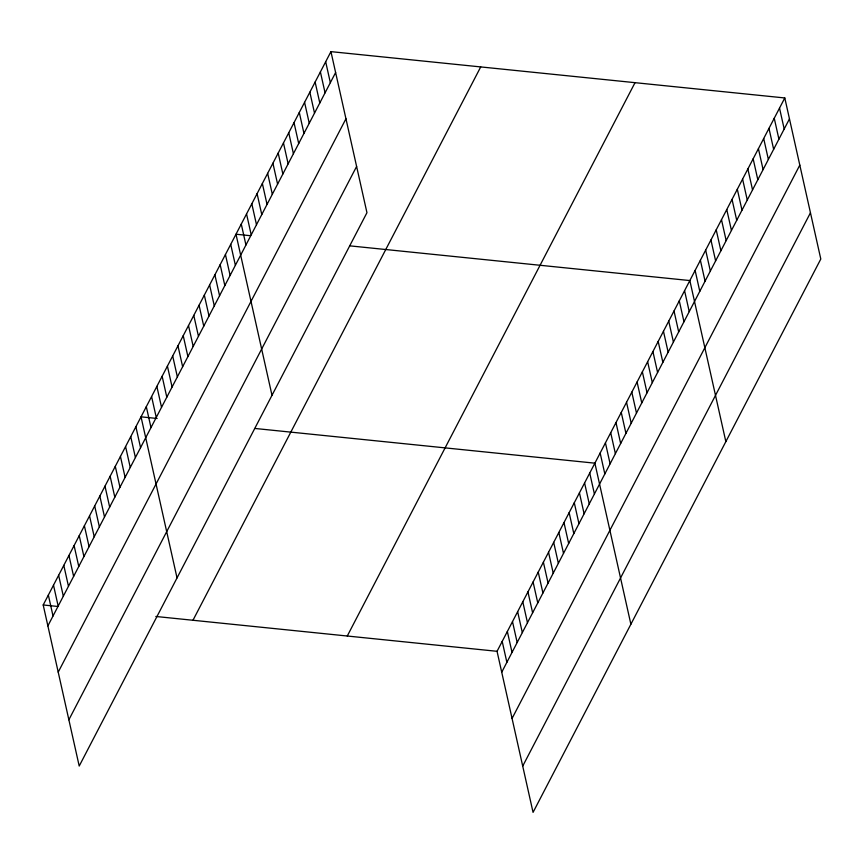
<?xml version="1.0" encoding="UTF-8"?>
<svg xmlns="http://www.w3.org/2000/svg" width="864" height="864" viewBox="0 0 864 864"><rect width="100%" height="100%" fill="white"/><g stroke="black" fill="none" stroke-linecap="round" stroke-linejoin="round"><path stroke-width="1.3" d="M330.944 51.635L366.952 212.695L79.207 766.044L43.2 604.973L330.944 51.635L784.793 97.956L820.8 259.027L533.056 812.365L497.048 651.305L784.793 97.956M47.876 625.882L335.621 72.533M58.212 672.138L345.956 118.789M68.861 719.788L356.616 166.45M192.974 620.266L480.719 66.917M347.274 636.012L635.029 82.674M501.725 672.214L789.469 118.865M512.06 718.459L799.805 165.121M522.709 766.12L810.464 212.771M249.61 235.624L235.991 234.23L271.998 395.302M349.866 245.862L689.839 280.562L725.846 441.634M157.129 418.478L141.037 416.837L177.034 577.908M254.912 428.458L594.886 463.169L630.882 624.229M43.2 604.973L56.819 606.366M155.833 616.475L497.048 651.305M779.522 108.108L784.199 129.006M774.252 118.249L778.918 139.158M768.971 128.39L773.647 149.299M763.7 138.542L768.366 159.44M758.419 148.684L763.096 169.592M753.149 158.825L757.814 179.734M747.868 168.977L752.544 189.875M742.597 179.118L747.263 200.027M737.316 189.259L741.992 210.168M732.046 199.411L736.722 220.309M726.764 209.552L731.441 230.461M721.494 219.694L726.17 240.602M716.213 229.835L720.889 250.744M710.942 239.987L715.619 260.896M705.672 250.128L710.338 271.037M700.391 260.269L705.067 281.178M695.12 270.421L699.786 291.33M684.569 290.704L689.234 311.612M679.288 300.856L683.964 321.754M674.017 310.997L678.683 331.906M668.736 321.138L673.412 342.047M663.466 331.29L668.142 352.188M658.184 341.431L662.861 362.34M652.914 351.572L657.59 372.481M647.633 361.724L652.309 382.622M642.362 371.866L647.039 392.774M637.092 382.007L641.758 402.916M631.811 392.159L636.487 413.057M626.54 402.3L631.206 423.209M621.259 412.441L625.936 433.35M615.989 422.582L620.654 443.491M610.708 432.734L615.384 453.643M605.437 442.876L610.103 463.784M600.156 453.017L604.832 473.926M589.734 473.072L594.41 493.97M584.582 482.965L589.259 503.874M579.431 492.869L584.107 513.778M574.29 502.772L578.956 523.681M569.138 512.676L573.815 533.585M563.987 522.58L568.663 543.488M558.835 532.483L563.512 553.381M553.694 542.376L558.36 563.285M548.543 552.28L553.219 573.188M543.391 562.183L548.068 583.092M538.24 572.087L542.916 592.996M533.088 581.99L537.764 602.899M527.947 591.894L532.613 612.792M522.796 601.798L527.472 622.696M517.644 611.69L522.32 632.599M512.492 621.594L517.169 642.503M507.352 631.498L512.017 652.406M502.2 641.401L506.876 662.31M325.674 61.776L330.35 82.685M320.393 71.917L325.069 92.826M315.122 82.069L319.799 102.967M309.852 92.21L314.518 113.119M304.571 102.352L309.247 123.26M299.3 112.504L303.966 133.402M294.019 122.645L298.696 143.554M288.749 132.786L293.414 153.695M283.468 142.938L288.144 163.836M278.197 153.079L282.863 173.988M272.916 163.22L277.592 184.129M267.646 173.362L272.322 194.27M262.364 183.514L267.041 204.422M257.094 193.655L261.77 214.564M251.813 203.796L256.489 224.705M246.542 213.948L251.219 234.857M241.272 224.089L245.938 244.998M230.72 244.382L235.386 265.28M225.439 254.524L230.116 275.432M220.169 264.665L224.834 285.574M214.888 274.817L219.564 295.715M209.617 284.958L214.283 305.867M204.336 295.099L209.012 316.008M199.066 305.251L203.742 326.149M193.784 315.392L198.461 336.301M188.514 325.534L193.19 346.442M183.233 335.686L187.909 356.584M177.962 345.827L182.639 366.736M172.692 355.968L177.358 376.877M167.411 366.109L172.087 387.018M162.14 376.261L166.806 397.17M156.859 386.402L161.536 407.311M151.589 396.544L156.254 417.452M146.308 406.696L150.984 427.604M135.886 426.74L140.562 447.649M130.734 436.644L135.41 457.553M125.582 446.548L130.259 467.446M120.442 456.44L125.107 477.349M115.29 466.344L119.966 487.253M110.138 476.248L114.815 497.156M104.987 486.151L109.663 507.06M99.846 496.055L104.512 516.964M94.694 505.958L99.36 526.856M89.543 515.862L94.219 536.76M84.391 525.755L89.068 546.664M79.24 535.658L83.916 556.567M74.099 545.562L78.764 566.471M68.947 555.466L73.624 576.374M63.796 565.369L68.472 586.278M58.644 575.273L63.32 596.171M53.503 585.166L58.169 606.074M48.352 595.069L53.017 615.978"/></g></svg>
